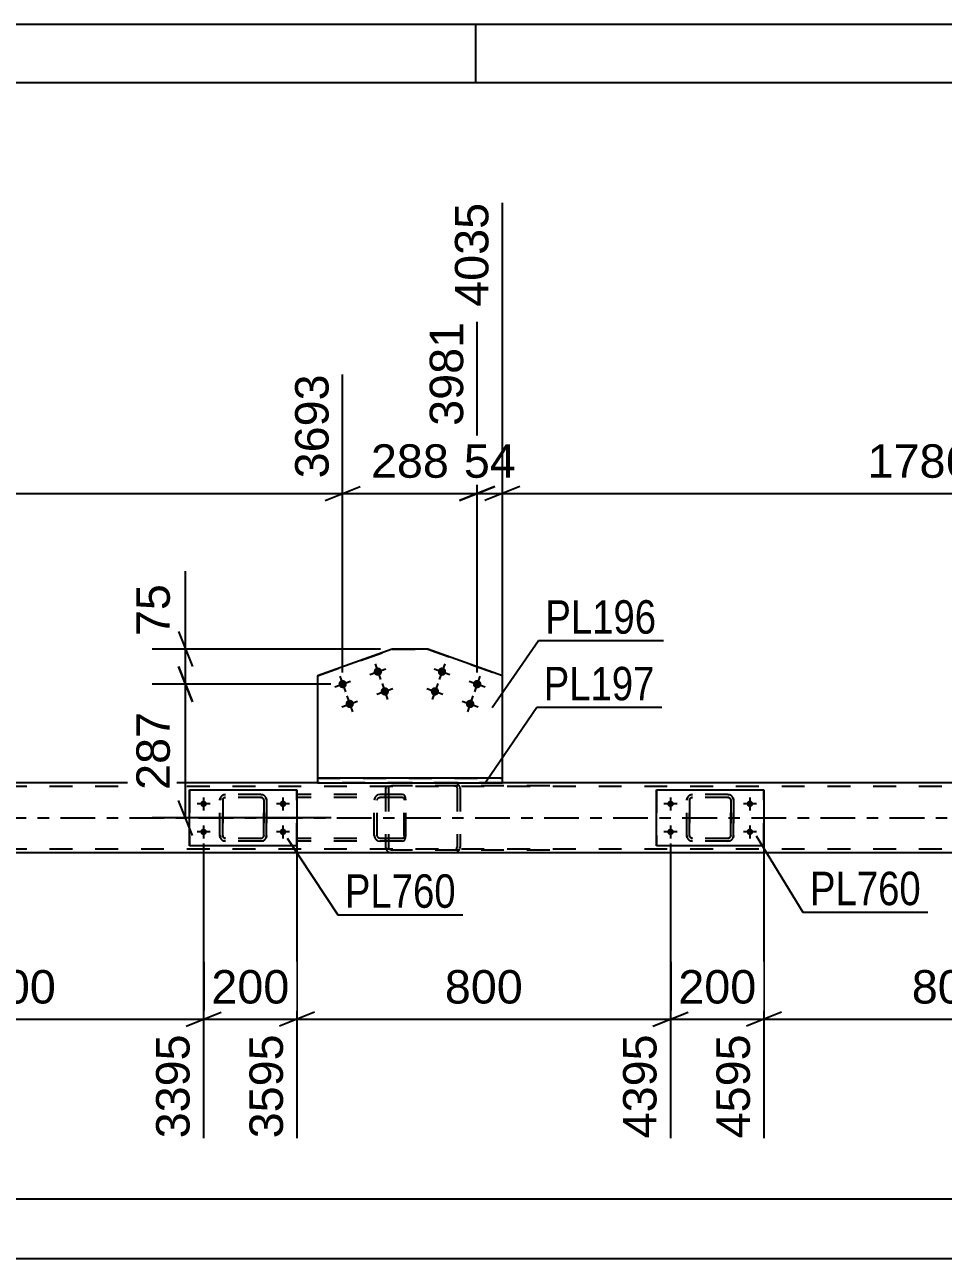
# Model space of a CAD drawing. Header units: millimetres. Extents: x -55 to 786, y -403 to 191.
# Drawn here: x 117.3 to 196, y 85.4 to 191.1 of the extents above; entities that cross this region are included whole.
import ezdxf

# ---------------------------------------------------------------- set-up
doc = ezdxf.new("R2010")
doc.units = ezdxf.units.MM
doc.linetypes.add('DXK_LINE_DOT2', pattern=[3.9198, 1.9599, -1.9599])
doc.linetypes.add('DXK_LINE_DOT3', pattern=[5.9187, 2.979, -0.9799, 0.9799, -0.9799])
doc.styles.add('Arial', font='ARIAL.TTF', dxfattribs={"height": 0.2})
doc.styles.add('Arial Narrow', font='ARIALN.TTF', dxfattribs={"height": 0.2})

# ---------------------------------------------------------------- blocks, each defined once
blk = doc.blocks.new('Unknown-318883748-1115')
at = {"color": 5, "linetype": 'Continuous'}
for p, q in [((785.92, 191.13), (-55.08, 191.13)), ((155.92, 186.13), (155.92, 191.13)), ((780.92, 186.13), (-50.08, 186.13))]:
    blk.add_line(p, q, dxfattribs=at)
blk = doc.blocks.new('Part-318883748-1916 - 1706')
at = {"color": 7, "linetype": 'DXK_LINE_DOT2'}
for p, q in [((148.22, 125.83), (148.19, 125.67)), ((148.22, 125.86), (148.22, 125.83)), ((148.46, 125.77), (148.52, 125.84)), ((148.7, 126.15), (148.5, 126.12)), ((148.52, 125.84), (148.6, 125.9)), ((148.6, 125.9), (148.7, 125.91)), ((162.24, 126.15), (148.7, 126.15)), ((162.24, 125.91), (148.7, 125.91)), ((154.26, 126.12), (154.06, 126.15)), ((154.06, 125.91), (154.16, 125.9)), ((154.16, 125.9), (154.24, 125.84)), ((154.24, 125.84), (154.3, 125.77)), ((154.54, 125.83), (154.53, 125.86)), ((154.57, 125.67), (154.54, 125.83)), ((148.19, 125.67), (148.19, 120.63)), ((148.44, 125.67), (148.46, 125.77)), ((148.44, 125.67), (148.44, 120.63)), ((154.3, 125.77), (154.32, 125.67)), ((154.32, 125.67), (154.32, 120.63)), ((154.57, 125.67), (154.57, 120.63)), ((148.19, 120.63), (148.2, 120.55)), ((148.2, 120.55), (148.22, 120.45)), ((148.46, 120.57), (148.44, 120.63)), ((148.46, 120.54), (148.46, 120.57)), ((148.52, 120.47), (148.46, 120.54)), ((154.3, 120.54), (154.24, 120.47)), ((154.3, 120.57), (154.32, 120.63)), ((154.3, 120.54), (154.3, 120.57)), ((154.53, 120.45), (154.55, 120.55)), ((154.55, 120.55), (154.57, 120.63)), ((148.5, 120.19), (148.7, 120.15)), ((148.6, 120.41), (148.52, 120.47)), ((148.7, 120.39), (148.6, 120.41)), ((162.24, 120.39), (148.7, 120.39)), ((162.24, 120.15), (148.7, 120.15)), ((154.16, 120.41), (154.06, 120.39)), ((154.06, 120.15), (154.26, 120.19)), ((154.24, 120.47), (154.16, 120.41))]:
    blk.add_line(p, q, dxfattribs=at)
for centre, start, end in [((154.08, 125.65), 24.3196, 69.2413), ((148.68, 120.66), 204.3196, 249.2413), ((154.08, 120.66), 290.7587, 335.6804)]:
    blk.add_arc(centre, 0.496, start, end, dxfattribs=at)
blk = doc.blocks.new('Part-318883748-1792 - 1706')
at = {"color": 7, "linetype": 'DXK_LINE_DOT2'}
for p, q in [((133.99, 124.67), (134.02, 124.86)), ((134.03, 124.86), (133.99, 124.67)), ((134.23, 124.67), (134.25, 124.77)), ((134.25, 124.77), (134.23, 124.67)), ((134.25, 124.77), (134.3, 124.84)), ((134.3, 124.84), (134.25, 124.77)), ((134.28, 125.12), (134.47, 125.15)), ((134.28, 125.12), (134.29, 125.12)), ((134.47, 125.15), (134.29, 125.12)), ((134.3, 124.84), (134.38, 124.9)), ((134.38, 124.9), (134.3, 124.84)), ((134.38, 124.9), (134.47, 124.91)), ((134.47, 124.91), (134.38, 124.9)), ((137.51, 125.15), (134.47, 125.15)), ((137.51, 124.91), (134.47, 124.91)), ((137.51, 125.15), (137.69, 125.12)), ((137.7, 125.12), (137.51, 125.15)), ((137.51, 124.91), (137.6, 124.9)), ((137.6, 124.9), (137.51, 124.91)), ((137.6, 124.9), (137.6, 124.9)), ((137.6, 124.9), (137.68, 124.84)), ((137.68, 124.84), (137.6, 124.9)), ((137.68, 124.84), (137.73, 124.77)), ((137.73, 124.77), (137.68, 124.84)), ((137.73, 124.77), (137.75, 124.67)), ((137.75, 124.67), (137.73, 124.77)), ((137.95, 124.86), (137.99, 124.67)), ((137.99, 124.67), (137.96, 124.86)), ((133.99, 121.63), (133.99, 124.67)), ((133.99, 124.67), (133.99, 124.67)), ((133.99, 121.63), (133.99, 124.67)), ((134.23, 121.63), (134.23, 124.67)), ((134.23, 124.67), (134.23, 124.67)), ((134.23, 124.67), (134.23, 121.63)), ((137.75, 121.63), (137.75, 124.67)), ((137.75, 124.67), (137.75, 124.67)), ((137.75, 124.67), (137.75, 121.63)), ((137.99, 121.63), (137.99, 124.67)), ((137.99, 124.67), (137.99, 124.67)), ((137.99, 124.67), (137.99, 121.63)), ((133.99, 121.63), (133.99, 121.63)), ((134.02, 121.45), (133.99, 121.63)), ((133.99, 121.63), (134.03, 121.45)), ((134.23, 121.63), (134.23, 121.63)), ((134.25, 121.54), (134.23, 121.63)), ((134.23, 121.63), (134.25, 121.54)), ((137.75, 121.63), (137.73, 121.54)), ((137.73, 121.54), (137.75, 121.63)), ((137.75, 121.63), (137.75, 121.63)), ((137.99, 121.63), (137.95, 121.45)), ((137.96, 121.45), (137.99, 121.63)), ((137.99, 121.63), (137.99, 121.63)), ((134.3, 121.47), (134.25, 121.54)), ((134.25, 121.54), (134.3, 121.47)), ((134.28, 121.19), (134.29, 121.19)), ((134.47, 121.15), (134.28, 121.19)), ((134.29, 121.19), (134.47, 121.15)), ((134.38, 121.41), (134.3, 121.47)), ((134.3, 121.47), (134.38, 121.41)), ((134.47, 121.39), (134.38, 121.41)), ((134.38, 121.41), (134.47, 121.39)), ((137.51, 121.39), (134.47, 121.39)), ((137.51, 121.15), (134.47, 121.15)), ((137.6, 121.41), (137.51, 121.39)), ((137.51, 121.39), (137.6, 121.41)), ((137.69, 121.19), (137.51, 121.15)), ((137.51, 121.15), (137.7, 121.19)), ((137.68, 121.47), (137.6, 121.41)), ((137.6, 121.41), (137.68, 121.47)), ((137.6, 121.41), (137.6, 121.41)), ((137.73, 121.54), (137.68, 121.47)), ((137.68, 121.47), (137.73, 121.54))]:
    blk.add_line(p, q, dxfattribs=at)
at = {"color": 7, "linetype": 'DXK_LINE_DOT3'}
blk.add_line((136, 123.15), (135.98, 123.15), dxfattribs=at)
at = {"color": 7, "linetype": 'DXK_LINE_DOT2'}
for centre, start, end in [((134.47, 124.67), 112.5, 157.5), ((134.47, 124.67), 112.5, 157.5), ((137.51, 124.67), 22.5, 67.5), ((137.51, 124.67), 22.5, 67.5), ((134.47, 121.63), 202.5, 247.5), ((134.47, 121.63), 202.5, 247.5), ((137.51, 121.63), 292.5, 337.5), ((137.51, 121.63), 292.5, 337.5)]:
    blk.add_arc(centre, 0.48, start, end, dxfattribs=at)
blk = doc.blocks.new('Part-318883748-1865 - 1706')
at = {"color": 2, "linetype": 'Continuous'}
for p, q in [((148.75, 137.61), (142.34, 135.33)), ((151.79, 137.61), (148.75, 137.61)), ((148.75, 137.61), (148.75, 137.61)), ((158.19, 135.33), (151.79, 137.61)), ((151.79, 137.61), (151.79, 137.61)), ((142.34, 135.33), (142.34, 126.55)), ((158.19, 126.55), (158.19, 135.33))]:
    blk.add_line(p, q, dxfattribs=at)
at = {"color": 7, "linetype": 'DXK_LINE_DOT2'}
for p, q in [((142.34, 135.33), (148.75, 137.61)), ((148.75, 137.61), (151.79, 137.61)), ((151.79, 137.61), (158.19, 135.33)), ((142.34, 126.55), (158.19, 126.55)), ((142.34, 126.55), (142.34, 126.55)), ((158.19, 126.55), (142.34, 126.55)), ((142.34, 126.55), (142.34, 126.55)), ((158.19, 126.55), (158.19, 126.55)), ((158.19, 126.55), (158.19, 126.55))]:
    blk.add_line(p, q, dxfattribs=at)
blk = doc.blocks.new('Part-318883748-1881 - 1706')
at = {"color": 7, "linetype": 'DXK_LINE_DOT2'}
for p, q in [((149.64, 125.15), (140.6, 125.15)), ((149.64, 124.91), (140.6, 124.91)), ((147.26, 124.86), (147.22, 124.67)), ((147.47, 124.67), (147.49, 124.77)), ((147.49, 124.77), (147.55, 124.84)), ((147.73, 125.15), (147.53, 125.12)), ((147.55, 124.84), (147.63, 124.9)), ((147.63, 124.9), (147.73, 124.91)), ((148.19, 124.91), (148.19, 125.15)), ((149.75, 125.12), (149.64, 125.15)), ((149.64, 124.91), (149.7, 124.9)), ((149.7, 124.9), (149.74, 124.84)), ((149.74, 124.84), (149.77, 124.77)), ((149.83, 125.01), (149.75, 125.12)), ((149.77, 124.77), (149.78, 124.67)), ((149.89, 124.86), (149.83, 125.01)), ((149.91, 124.67), (149.89, 124.86)), ((147.22, 121.63), (147.22, 124.67)), ((147.47, 121.63), (147.47, 124.67)), ((149.78, 121.63), (149.78, 124.67)), ((149.91, 121.63), (149.91, 124.67)), ((147.22, 121.63), (147.26, 121.45)), ((147.49, 121.54), (147.47, 121.63)), ((149.78, 121.63), (149.77, 121.54)), ((149.89, 121.45), (149.91, 121.63)), ((149.64, 121.39), (140.6, 121.39)), ((149.64, 121.15), (140.6, 121.15)), ((147.55, 121.47), (147.49, 121.54)), ((147.53, 121.19), (147.73, 121.15)), ((147.63, 121.41), (147.55, 121.47)), ((147.73, 121.39), (147.63, 121.41)), ((148.19, 121.15), (148.19, 121.39)), ((149.7, 121.41), (149.64, 121.39)), ((149.64, 121.15), (149.75, 121.19)), ((149.74, 121.47), (149.7, 121.41)), ((149.77, 121.54), (149.74, 121.47)), ((149.75, 121.19), (149.83, 121.3)), ((149.83, 121.3), (149.89, 121.45))]:
    blk.add_line(p, q, dxfattribs=at)
for centre, start, end in [((147.71, 124.66), 111.151, 156.1045), ((147.71, 121.65), 203.8955, 248.849)]:
    blk.add_arc(centre, 0.492, start, end, dxfattribs=at)
blk = doc.blocks.new('Part-318883748-1821 - 1706')
at = {"color": 2, "linetype": 'Continuous'}
for p, q in [((131.39, 120.75), (131.39, 125.55)), ((131.39, 125.55), (131.39, 125.55)), ((131.39, 125.55), (140.59, 125.55)), ((140.59, 125.55), (140.59, 120.75)), ((131.39, 120.75), (131.39, 120.75)), ((140.59, 120.75), (131.39, 120.75))]:
    blk.add_line(p, q, dxfattribs=at)
at = {"color": 7, "linetype": 'DXK_LINE_DOT2'}
for p, q in [((131.39, 125.55), (131.39, 120.75)), ((131.39, 125.55), (131.39, 125.55)), ((140.59, 120.75), (140.59, 125.55)), ((131.39, 120.75), (131.39, 120.75))]:
    blk.add_line(p, q, dxfattribs=at)
blk = doc.blocks.new('Bolt-318883748-1825 - 1706')
at = {"linetype": 'Continuous'}
for points in [[(147.86, 135.81, -1), (147.18, 135.56, -1)], [(144.84, 134.74, -1), (144.17, 134.49, -1)], [(148.46, 134.11, -1), (147.78, 133.87, -1)], [(145.45, 133.04, -1), (144.77, 132.8, -1)]]:
    blk.add_hatch(color=1, dxfattribs=at).paths.add_polyline_path(points)
at = {"color": 1, "linetype": 'Continuous'}
for p, q in [((146.84, 135.44), (148.2, 135.93)), ((147.28, 136.36), (147.76, 135.01)), ((143.83, 134.37), (145.18, 134.86)), ((144.26, 135.29), (144.75, 133.94)), ((147.88, 134.67), (148.36, 133.31)), ((144.87, 133.6), (145.35, 132.24)), ((147.44, 133.75), (148.8, 134.23)), ((144.43, 132.68), (145.79, 133.16))]:
    blk.add_line(p, q, dxfattribs=at)
blk = doc.blocks.new('Part-318883748-1880 - 1706')
at = {"color": 2, "linetype": 'Continuous'}
for p, q in [((142.34, 126.55), (142.34, 126.15)), ((158.19, 126.55), (142.34, 126.55)), ((142.34, 126.15), (158.19, 126.15)), ((158.19, 126.15), (158.19, 126.55))]:
    blk.add_line(p, q, dxfattribs=at)
blk = doc.blocks.new('Bolt-318883748-1892 - 1706')
at = {"linetype": 'Continuous'}
for points in [[(153.35, 135.56), (153.32, 135.5), (153.28, 135.44), (153.22, 135.39), (153.15, 135.35), (153.08, 135.33), (153, 135.32), (152.93, 135.33), (152.86, 135.36), (152.8, 135.4), (152.74, 135.45), (152.7, 135.51), (152.67, 135.58), (152.66, 135.66), (152.66, 135.73), (152.68, 135.81), (152.71, 135.87), (152.75, 135.93), (152.81, 135.98), (152.88, 136.02), (152.95, 136.04), (153.02, 136.04), (153.1, 136.03), (153.17, 136.01), (153.23, 135.97), (153.29, 135.92), (153.33, 135.86), (153.36, 135.79), (153.37, 135.71), (153.37, 135.64)], [(152.75, 133.87), (152.72, 133.8), (152.67, 133.74), (152.62, 133.69), (152.55, 133.66), (152.48, 133.63), (152.4, 133.63), (152.33, 133.64), (152.26, 133.66), (152.19, 133.7), (152.14, 133.75), (152.1, 133.82), (152.07, 133.89), (152.05, 133.96), (152.06, 134.04), (152.07, 134.11), (152.11, 134.18), (152.15, 134.24), (152.21, 134.29), (152.27, 134.32), (152.35, 134.34), (152.42, 134.35), (152.5, 134.34), (152.57, 134.31), (152.63, 134.27), (152.69, 134.22), (152.73, 134.16), (152.76, 134.09), (152.77, 134.02), (152.77, 133.94)], [(156.37, 134.49), (156.34, 134.43), (156.29, 134.37), (156.23, 134.32), (156.17, 134.28), (156.1, 134.26), (156.02, 134.26), (155.95, 134.26), (155.88, 134.29), (155.81, 134.33), (155.76, 134.38), (155.71, 134.44), (155.68, 134.51), (155.67, 134.59), (155.67, 134.66), (155.69, 134.74), (155.72, 134.8), (155.77, 134.86), (155.83, 134.91), (155.89, 134.95), (155.96, 134.97), (156.04, 134.97), (156.11, 134.96), (156.19, 134.94), (156.25, 134.9), (156.3, 134.85), (156.35, 134.79), (156.38, 134.72), (156.39, 134.64), (156.39, 134.57)], [(155.77, 132.8), (155.74, 132.73), (155.69, 132.67), (155.63, 132.62), (155.57, 132.59), (155.49, 132.56), (155.42, 132.56), (155.34, 132.57), (155.27, 132.59), (155.21, 132.63), (155.15, 132.68), (155.11, 132.75), (155.08, 132.82), (155.07, 132.89), (155.07, 132.97), (155.09, 133.04), (155.12, 133.11), (155.17, 133.17), (155.22, 133.22), (155.29, 133.25), (155.36, 133.27), (155.44, 133.28), (155.51, 133.27), (155.58, 133.24), (155.65, 133.2), (155.7, 133.15), (155.74, 133.09), (155.77, 133.02), (155.79, 132.95), (155.79, 132.87)]]:
    blk.add_hatch(color=1, dxfattribs=at).paths.add_polyline_path(points)
at = {"color": 1, "linetype": 'Continuous'}
for p, q in [((152.34, 135.93), (153.69, 135.44)), ((153.26, 136.36), (152.77, 135.01)), ((152.65, 134.67), (152.17, 133.31)), ((155.35, 134.86), (156.71, 134.37)), ((156.27, 135.29), (155.79, 133.94)), ((151.73, 134.23), (153.09, 133.75)), ((155.67, 133.6), (155.19, 132.24)), ((154.75, 133.16), (156.11, 132.68))]:
    blk.add_line(p, q, dxfattribs=at)
blk = doc.blocks.new('Bolt-318883748-1893 - 1706')
at = {"linetype": 'Continuous'}
for points in [[(132.31, 124.35), (132.32, 124.41), (132.34, 124.47), (132.37, 124.52), (132.41, 124.56), (132.45, 124.6), (132.51, 124.62), (132.56, 124.63), (132.62, 124.63), (132.68, 124.62), (132.73, 124.6), (132.78, 124.56), (132.82, 124.52), (132.85, 124.47), (132.87, 124.41), (132.87, 124.35), (132.87, 124.3), (132.85, 124.24), (132.82, 124.19), (132.78, 124.15), (132.73, 124.11), (132.68, 124.09), (132.62, 124.08), (132.56, 124.08), (132.51, 124.09), (132.45, 124.11), (132.41, 124.15), (132.37, 124.19), (132.34, 124.24), (132.32, 124.3)], [(139.11, 124.35), (139.12, 124.41), (139.14, 124.47), (139.17, 124.52), (139.21, 124.56), (139.25, 124.6), (139.31, 124.62), (139.36, 124.63), (139.42, 124.63), (139.48, 124.62), (139.53, 124.6), (139.58, 124.56), (139.62, 124.52), (139.65, 124.47), (139.67, 124.41), (139.67, 124.35), (139.67, 124.3), (139.65, 124.24), (139.62, 124.19), (139.58, 124.15), (139.53, 124.11), (139.48, 124.09), (139.42, 124.08), (139.36, 124.08), (139.31, 124.09), (139.25, 124.11), (139.21, 124.15), (139.17, 124.19), (139.14, 124.24), (139.12, 124.3)], [(132.31, 121.95), (132.32, 122.01), (132.34, 122.07), (132.37, 122.12), (132.41, 122.16), (132.45, 122.2), (132.51, 122.22), (132.56, 122.23), (132.62, 122.23), (132.68, 122.22), (132.73, 122.2), (132.78, 122.16), (132.82, 122.12), (132.85, 122.07), (132.87, 122.01), (132.87, 121.95), (132.87, 121.9), (132.85, 121.84), (132.82, 121.79), (132.78, 121.75), (132.73, 121.71), (132.68, 121.69), (132.62, 121.68), (132.56, 121.68), (132.51, 121.69), (132.45, 121.71), (132.41, 121.75), (132.37, 121.79), (132.34, 121.84), (132.32, 121.9)], [(139.11, 121.95), (139.12, 122.01), (139.14, 122.07), (139.17, 122.12), (139.21, 122.16), (139.25, 122.2), (139.31, 122.22), (139.36, 122.23), (139.42, 122.23), (139.48, 122.22), (139.53, 122.2), (139.58, 122.16), (139.62, 122.12), (139.65, 122.07), (139.67, 122.01), (139.67, 121.95), (139.67, 121.9), (139.65, 121.84), (139.62, 121.79), (139.58, 121.75), (139.53, 121.71), (139.48, 121.69), (139.42, 121.68), (139.36, 121.68), (139.31, 121.69), (139.25, 121.71), (139.21, 121.75), (139.17, 121.79), (139.14, 121.84), (139.12, 121.9)]]:
    blk.add_hatch(color=1, dxfattribs=at).paths.add_polyline_path(points)
at = {"color": 1, "linetype": 'Continuous'}
for p, q in [((132.59, 124.91), (132.59, 123.79)), ((139.39, 124.91), (139.39, 123.79)), ((133.15, 124.35), (132.03, 124.35)), ((139.95, 124.35), (138.83, 124.35)), ((133.15, 121.95), (132.03, 121.95)), ((132.59, 122.51), (132.59, 121.39)), ((139.95, 121.95), (138.83, 121.95)), ((139.39, 122.51), (139.39, 121.39))]:
    blk.add_line(p, q, dxfattribs=at)
blk = doc.blocks.new('Part-318883748-1972 - 1706')
at = {"color": 2, "linetype": 'Continuous'}
for p, q in [((171.39, 120.75), (171.39, 125.55)), ((171.39, 125.55), (171.39, 125.55)), ((171.39, 125.55), (180.59, 125.55)), ((180.59, 125.55), (180.59, 120.75)), ((171.39, 120.75), (171.39, 120.75)), ((180.59, 120.75), (171.39, 120.75))]:
    blk.add_line(p, q, dxfattribs=at)
at = {"color": 7, "linetype": 'DXK_LINE_DOT2'}
for p, q in [((171.39, 125.55), (171.39, 120.75)), ((171.39, 125.55), (171.39, 125.55)), ((180.59, 120.75), (180.59, 125.55)), ((171.39, 120.75), (171.39, 120.75))]:
    blk.add_line(p, q, dxfattribs=at)
blk = doc.blocks.new('Part-318883748-1983 - 1706')
at = {"color": 7, "linetype": 'DXK_LINE_DOT2'}
for p, q in [((173.99, 124.67), (174.02, 124.86)), ((174.03, 124.86), (173.99, 124.67)), ((174.23, 124.67), (174.25, 124.77)), ((174.25, 124.77), (174.23, 124.67)), ((174.25, 124.77), (174.3, 124.84)), ((174.3, 124.84), (174.25, 124.77)), ((174.28, 125.12), (174.47, 125.15)), ((174.28, 125.12), (174.29, 125.12)), ((174.47, 125.15), (174.29, 125.12)), ((174.3, 124.84), (174.38, 124.9)), ((174.38, 124.9), (174.3, 124.84)), ((174.38, 124.9), (174.47, 124.91)), ((174.47, 124.91), (174.38, 124.9)), ((177.51, 125.15), (174.47, 125.15)), ((177.51, 124.91), (174.47, 124.91)), ((177.51, 125.15), (177.69, 125.12)), ((177.7, 125.12), (177.51, 125.15)), ((177.51, 124.91), (177.6, 124.9)), ((177.6, 124.9), (177.51, 124.91)), ((177.6, 124.9), (177.6, 124.9)), ((177.6, 124.9), (177.68, 124.84)), ((177.68, 124.84), (177.6, 124.9)), ((177.68, 124.84), (177.73, 124.77)), ((177.73, 124.77), (177.68, 124.84)), ((177.73, 124.77), (177.75, 124.67)), ((177.75, 124.67), (177.73, 124.77)), ((177.95, 124.86), (177.99, 124.67)), ((177.99, 124.67), (177.96, 124.86)), ((173.99, 121.63), (173.99, 124.67)), ((173.99, 124.67), (173.99, 124.67)), ((173.99, 121.63), (173.99, 124.67)), ((174.23, 121.63), (174.23, 124.67)), ((174.23, 124.67), (174.23, 124.67)), ((174.23, 124.67), (174.23, 121.63)), ((177.75, 121.63), (177.75, 124.67)), ((177.75, 124.67), (177.75, 124.67)), ((177.75, 124.67), (177.75, 121.63)), ((177.99, 121.63), (177.99, 124.67)), ((177.99, 124.67), (177.99, 124.67)), ((177.99, 124.67), (177.99, 121.63)), ((173.99, 121.63), (173.99, 121.63)), ((174.02, 121.45), (173.99, 121.63)), ((173.99, 121.63), (174.03, 121.45)), ((174.23, 121.63), (174.23, 121.63)), ((174.25, 121.54), (174.23, 121.63)), ((174.23, 121.63), (174.25, 121.54)), ((177.75, 121.63), (177.73, 121.54)), ((177.73, 121.54), (177.75, 121.63)), ((177.75, 121.63), (177.75, 121.63)), ((177.99, 121.63), (177.95, 121.45)), ((177.96, 121.45), (177.99, 121.63)), ((177.99, 121.63), (177.99, 121.63)), ((174.3, 121.47), (174.25, 121.54)), ((174.25, 121.54), (174.3, 121.47)), ((174.28, 121.19), (174.29, 121.19)), ((174.47, 121.15), (174.28, 121.19)), ((174.29, 121.19), (174.47, 121.15)), ((174.38, 121.41), (174.3, 121.47)), ((174.3, 121.47), (174.38, 121.41)), ((174.47, 121.39), (174.38, 121.41)), ((174.38, 121.41), (174.47, 121.39)), ((177.51, 121.39), (174.47, 121.39)), ((177.51, 121.15), (174.47, 121.15)), ((177.6, 121.41), (177.51, 121.39)), ((177.51, 121.39), (177.6, 121.41)), ((177.69, 121.19), (177.51, 121.15)), ((177.51, 121.15), (177.7, 121.19)), ((177.68, 121.47), (177.6, 121.41)), ((177.6, 121.41), (177.68, 121.47)), ((177.6, 121.41), (177.6, 121.41)), ((177.73, 121.54), (177.68, 121.47)), ((177.68, 121.47), (177.73, 121.54))]:
    blk.add_line(p, q, dxfattribs=at)
at = {"color": 7, "linetype": 'DXK_LINE_DOT3'}
blk.add_line((176, 123.15), (175.98, 123.15), dxfattribs=at)
at = {"color": 7, "linetype": 'DXK_LINE_DOT2'}
for centre, start, end in [((174.47, 124.67), 112.5, 157.5), ((174.47, 124.67), 112.5, 157.5), ((177.51, 124.67), 22.5, 67.5), ((177.51, 124.67), 22.5, 67.5), ((174.47, 121.63), 202.5, 247.5), ((174.47, 121.63), 202.5, 247.5), ((177.51, 121.63), 292.5, 337.5), ((177.51, 121.63), 292.5, 337.5)]:
    blk.add_arc(centre, 0.48, start, end, dxfattribs=at)
blk = doc.blocks.new('Part-318883748-1995 - 1706')
at = {"color": 7, "linetype": 'DXK_LINE_DOT2'}
for p, q in [((701.49, 125.83), (43.39, 125.83)), ((158.19, 126.15), (142.34, 126.15)), ((701.49, 120.47), (43.39, 120.47))]:
    blk.add_line(p, q, dxfattribs=at)
at = {"color": 2, "linetype": 'Continuous'}
for p, q in [((142.34, 126.15), (72.92, 126.15)), ((227.47, 126.15), (158.19, 126.15)), ((697.49, 120.15), (43.39, 120.15))]:
    blk.add_line(p, q, dxfattribs=at)
at = {"color": 7, "linetype": 'DXK_LINE_DOT3'}
blk.add_line((43.39, 123.15), (701.49, 123.15), dxfattribs=at)
blk = doc.blocks.new('Bolt-318883748-2011 - 1706')
at = {"linetype": 'Continuous'}
for points in [[(172.31, 124.35), (172.32, 124.41), (172.34, 124.47), (172.37, 124.52), (172.41, 124.56), (172.45, 124.6), (172.51, 124.62), (172.56, 124.63), (172.62, 124.63), (172.68, 124.62), (172.73, 124.6), (172.78, 124.56), (172.82, 124.52), (172.85, 124.47), (172.87, 124.41), (172.87, 124.35), (172.87, 124.3), (172.85, 124.24), (172.82, 124.19), (172.78, 124.15), (172.73, 124.11), (172.68, 124.09), (172.62, 124.08), (172.56, 124.08), (172.51, 124.09), (172.45, 124.11), (172.41, 124.15), (172.37, 124.19), (172.34, 124.24), (172.32, 124.3)], [(179.11, 124.35), (179.12, 124.41), (179.14, 124.47), (179.17, 124.52), (179.21, 124.56), (179.25, 124.6), (179.31, 124.62), (179.36, 124.63), (179.42, 124.63), (179.48, 124.62), (179.53, 124.6), (179.58, 124.56), (179.62, 124.52), (179.65, 124.47), (179.67, 124.41), (179.67, 124.35), (179.67, 124.3), (179.65, 124.24), (179.62, 124.19), (179.58, 124.15), (179.53, 124.11), (179.48, 124.09), (179.42, 124.08), (179.36, 124.08), (179.31, 124.09), (179.25, 124.11), (179.21, 124.15), (179.17, 124.19), (179.14, 124.24), (179.12, 124.3)], [(172.31, 121.95), (172.32, 122.01), (172.34, 122.07), (172.37, 122.12), (172.41, 122.16), (172.45, 122.2), (172.51, 122.22), (172.56, 122.23), (172.62, 122.23), (172.68, 122.22), (172.73, 122.2), (172.78, 122.16), (172.82, 122.12), (172.85, 122.07), (172.87, 122.01), (172.87, 121.95), (172.87, 121.9), (172.85, 121.84), (172.82, 121.79), (172.78, 121.75), (172.73, 121.71), (172.68, 121.69), (172.62, 121.68), (172.56, 121.68), (172.51, 121.69), (172.45, 121.71), (172.41, 121.75), (172.37, 121.79), (172.34, 121.84), (172.32, 121.9)], [(179.11, 121.95), (179.12, 122.01), (179.14, 122.07), (179.17, 122.12), (179.21, 122.16), (179.25, 122.2), (179.31, 122.22), (179.36, 122.23), (179.42, 122.23), (179.48, 122.22), (179.53, 122.2), (179.58, 122.16), (179.62, 122.12), (179.65, 122.07), (179.67, 122.01), (179.67, 121.95), (179.67, 121.9), (179.65, 121.84), (179.62, 121.79), (179.58, 121.75), (179.53, 121.71), (179.48, 121.69), (179.42, 121.68), (179.36, 121.68), (179.31, 121.69), (179.25, 121.71), (179.21, 121.75), (179.17, 121.79), (179.14, 121.84), (179.12, 121.9)]]:
    blk.add_hatch(color=1, dxfattribs=at).paths.add_polyline_path(points)
at = {"color": 1, "linetype": 'Continuous'}
for p, q in [((172.59, 124.91), (172.59, 123.79)), ((179.39, 124.91), (179.39, 123.79)), ((173.15, 124.35), (172.03, 124.35)), ((179.95, 124.35), (178.83, 124.35)), ((173.15, 121.95), (172.03, 121.95)), ((172.59, 122.51), (172.59, 121.39)), ((179.95, 121.95), (178.83, 121.95)), ((179.39, 122.51), (179.39, 121.39))]:
    blk.add_line(p, q, dxfattribs=at)
blk = doc.blocks.new('StraightDimension-318883748-9691 - 1706')
at = {"color": 7, "linetype": 'Continuous'}
for p, q in [((180.59, 120.95), (180.59, 95.69)), ((212.59, 120.95), (212.59, 95.69)), ((182.09, 106.49), (179.09, 105.29)), ((180.59, 105.89), (212.59, 105.89)), ((211.09, 105.29), (214.09, 106.49))]:
    blk.add_line(p, q, dxfattribs=at)
at = {"color": 0}
blk.add_wipeout([(200.53, 106.64), (200.53, 110.84), (192.66, 110.84), (192.66, 106.64)], dxfattribs=at)
at = {"color": 3, "style": 'Arial'}
blk.add_text('800', height=2.865, dxfattribs=at).set_placement((193.26, 107.24))
at = {"color": 0, "linetype": 'Continuous'}
blk.add_wipeout([(211.99, 105.19), (207.79, 105.19), (207.79, 95.09), (211.99, 95.09)], dxfattribs=at)
at = {"color": 3, "linetype": 'Continuous', "style": 'Arial'}
blk.add_text('5395', height=2.865, rotation=90.0002, dxfattribs=at).set_placement((211.39, 95.69))
blk = doc.blocks.new('StraightDimension-318883748-2701 - 1706')
at = {"color": 7, "linetype": 'Continuous'}
for p, q in [((130.45, 136.11), (131.65, 133.11)), ((143.5, 134.61), (128.2, 134.61)), ((131.05, 123.15), (131.05, 134.61)), ((131.65, 121.65), (130.45, 124.65)), ((143.51, 123.15), (128.2, 123.15))]:
    blk.add_line(p, q, dxfattribs=at)
at = {"color": 0}
blk.add_wipeout([(130.3, 132.82), (126.1, 132.82), (126.1, 124.95), (130.3, 124.95)], dxfattribs=at)
at = {"color": 3, "style": 'Arial'}
blk.add_text('287', height=2.865, rotation=90.0002, dxfattribs=at).set_placement((129.7, 125.55))
blk = doc.blocks.new('StraightDimension-318883748-2717 - 1706')
at = {"color": 7, "linetype": 'Continuous'}
for p, q in [((131.05, 137.61), (131.05, 144.3)), ((131.05, 137.61), (131.05, 144.3)), ((130.45, 139.11), (131.65, 136.11)), ((147.75, 137.61), (128.2, 137.61)), ((131.05, 134.61), (131.05, 137.61)), ((131.65, 133.11), (130.45, 136.11)), ((143.5, 134.61), (128.2, 134.61))]:
    blk.add_line(p, q, dxfattribs=at)
at = {"color": 0}
blk.add_wipeout([(130.3, 143.78), (126.1, 143.78), (126.1, 138.13), (130.3, 138.13)], dxfattribs=at)
at = {"color": 3, "style": 'Arial'}
blk.add_text('75', height=2.865, rotation=90.0002, dxfattribs=at).set_placement((129.7, 138.73))
blk = doc.blocks.new('StraightDimension-318883748-2818 - 1706')
at = {"color": 7, "linetype": 'Continuous'}
for p, q in [((156.03, 135.61), (156.03, 165.65)), ((144.5, 135.61), (144.5, 161.15)), ((143, 150.35), (146, 151.55)), ((157.53, 151.55), (154.53, 150.35)), ((144.5, 150.95), (156.03, 150.95))]:
    blk.add_line(p, q, dxfattribs=at)
at = {"color": 0}
blk.add_wipeout([(154.2, 151.7), (154.2, 155.9), (146.33, 155.9), (146.33, 151.7)], dxfattribs=at)
at = {"color": 3, "style": 'Arial'}
blk.add_text('288', height=2.865, dxfattribs=at).set_placement((146.93, 152.3))
at = {"color": 0, "linetype": 'Continuous'}
blk.add_wipeout([(155.43, 166.25), (151.23, 166.25), (151.23, 156.15), (155.43, 156.15)], dxfattribs=at)
at = {"color": 3, "linetype": 'Continuous', "style": 'Arial'}
blk.add_text('3981', height=2.865, rotation=90.0002, dxfattribs=at).set_placement((154.83, 156.75))
blk = doc.blocks.new('StraightDimension-318883748-2809 - 1706')
at = {"color": 7, "linetype": 'Continuous'}
for p, q in [((72.92, 128.46), (72.92, 175.85)), ((144.5, 135.61), (144.5, 161.15)), ((74.42, 151.55), (71.42, 150.35)), ((143, 150.35), (146, 151.55)), ((72.92, 150.95), (144.5, 150.95))]:
    blk.add_line(p, q, dxfattribs=at)
at = {"color": 0}
blk.add_wipeout([(113.76, 151.7), (113.76, 155.9), (103.67, 155.9), (103.67, 151.7)], dxfattribs=at)
at = {"color": 3, "style": 'Arial'}
blk.add_text('1790', height=2.865, dxfattribs=at).set_placement((104.27, 152.3))
at = {"color": 0, "linetype": 'Continuous'}
blk.add_wipeout([(143.9, 161.75), (139.7, 161.75), (139.7, 151.65), (143.9, 151.65)], dxfattribs=at)
at = {"color": 3, "linetype": 'Continuous', "style": 'Arial'}
blk.add_text('3693', height=2.865, rotation=90.0002, dxfattribs=at).set_placement((143.3, 152.25))
blk = doc.blocks.new('StraightDimension-318883748-2827 - 1706')
at = {"color": 7, "linetype": 'Continuous'}
for p, q in [((158.19, 128.72), (158.19, 175.85)), ((156.03, 135.61), (156.03, 165.65)), ((154.53, 150.35), (157.53, 151.55)), ((159.69, 151.55), (156.69, 150.35)), ((156.03, 150.95), (158.19, 150.95))]:
    blk.add_line(p, q, dxfattribs=at)
at = {"color": 0, "linetype": 'Continuous'}
blk.add_wipeout([(157.59, 176.45), (153.39, 176.45), (153.39, 166.35), (157.59, 166.35)], dxfattribs=at)
at = {"color": 3, "linetype": 'Continuous', "style": 'Arial'}
blk.add_text('4035', height=2.865, rotation=90.0002, dxfattribs=at).set_placement((156.99, 166.95))
at = {"color": 0}
blk.add_wipeout([(159.94, 151.7), (159.94, 155.9), (154.29, 155.9), (154.29, 151.7)], dxfattribs=at)
at = {"color": 3, "style": 'Arial'}
blk.add_text('54', height=2.865, dxfattribs=at).set_placement((154.89, 152.3))
blk = doc.blocks.new('StraightDimension-318883748-2591 - 1706')
at = {"color": 7, "linetype": 'Continuous'}
blk.add_line((10.69, 85.4), (702.29, 85.4), dxfattribs=at)
blk = doc.blocks.new('StraightDimension-318883748-2645 - 1706')
at = {"color": 7, "linetype": 'Continuous'}
blk.add_line((11.49, 90.51), (701.49, 90.51), dxfattribs=at)
blk = doc.blocks.new('StraightDimension-318883748-2836 - 1706')
at = {"color": 7, "linetype": 'Continuous'}
for p, q in [((158.19, 128.72), (158.19, 175.85)), ((229.64, 135.61), (229.64, 161.15)), ((159.69, 151.55), (156.69, 150.35)), ((228.14, 150.35), (231.14, 151.55)), ((158.19, 150.95), (229.64, 150.95))]:
    blk.add_line(p, q, dxfattribs=at)
at = {"color": 0}
blk.add_wipeout([(198.96, 151.7), (198.96, 155.9), (188.87, 155.9), (188.87, 151.7)], dxfattribs=at)
at = {"color": 3, "style": 'Arial'}
blk.add_text('1786', height=2.865, dxfattribs=at).set_placement((189.47, 152.3))
at = {"color": 0, "linetype": 'Continuous'}
blk.add_wipeout([(229.04, 161.75), (224.84, 161.75), (224.84, 151.65), (229.04, 151.65)], dxfattribs=at)
at = {"color": 3, "linetype": 'Continuous', "style": 'Arial'}
blk.add_text('5821', height=2.865, rotation=90.0002, dxfattribs=at).set_placement((228.44, 152.25))
blk = doc.blocks.new('StraightDimension-318883748-9692 - 1706')
at = {"color": 7, "linetype": 'Continuous'}
for p, q in [((172.59, 120.95), (172.59, 95.69)), ((180.59, 120.95), (180.59, 95.69)), ((171.09, 105.29), (174.09, 106.49)), ((172.59, 105.89), (180.59, 105.89)), ((182.09, 106.49), (179.09, 105.29))]:
    blk.add_line(p, q, dxfattribs=at)
at = {"color": 0}
blk.add_wipeout([(180.53, 106.64), (180.53, 110.84), (172.66, 110.84), (172.66, 106.64)], dxfattribs=at)
at = {"color": 0, "linetype": 'Continuous'}
blk.add_wipeout([(179.99, 105.19), (175.79, 105.19), (175.79, 95.09), (179.99, 95.09)], dxfattribs=at)
at = {"color": 3, "style": 'Arial'}
blk.add_text('200', height=2.865, dxfattribs=at).set_placement((173.26, 107.24))
at = {"color": 3, "linetype": 'Continuous', "style": 'Arial'}
blk.add_text('4595', height=2.865, rotation=90.0002, dxfattribs=at).set_placement((179.39, 95.69))
blk = doc.blocks.new('StraightDimension-318883748-9693 - 1706')
at = {"color": 7, "linetype": 'Continuous'}
for p, q in [((140.59, 120.95), (140.59, 95.69)), ((172.59, 120.95), (172.59, 95.69)), ((142.09, 106.49), (139.09, 105.29)), ((140.59, 105.89), (172.59, 105.89)), ((171.09, 105.29), (174.09, 106.49))]:
    blk.add_line(p, q, dxfattribs=at)
at = {"color": 0}
blk.add_wipeout([(160.53, 106.64), (160.53, 110.84), (152.66, 110.84), (152.66, 106.64)], dxfattribs=at)
at = {"color": 3, "style": 'Arial'}
blk.add_text('800', height=2.865, dxfattribs=at).set_placement((153.26, 107.24))
at = {"color": 0, "linetype": 'Continuous'}
blk.add_wipeout([(171.99, 105.19), (167.79, 105.19), (167.79, 95.09), (171.99, 95.09)], dxfattribs=at)
at = {"color": 3, "linetype": 'Continuous', "style": 'Arial'}
blk.add_text('4395', height=2.865, rotation=90.0002, dxfattribs=at).set_placement((171.39, 95.69))
blk = doc.blocks.new('StraightDimension-318883748-9694 - 1706')
at = {"color": 7, "linetype": 'Continuous'}
for p, q in [((132.59, 120.95), (132.59, 95.69)), ((140.59, 120.95), (140.59, 95.69)), ((131.09, 105.29), (134.09, 106.49)), ((132.59, 105.89), (140.59, 105.89)), ((142.09, 106.49), (139.09, 105.29))]:
    blk.add_line(p, q, dxfattribs=at)
at = {"color": 0}
blk.add_wipeout([(140.53, 106.64), (140.53, 110.84), (132.66, 110.84), (132.66, 106.64)], dxfattribs=at)
at = {"color": 0, "linetype": 'Continuous'}
blk.add_wipeout([(139.99, 105.19), (135.79, 105.19), (135.79, 95.09), (139.99, 95.09)], dxfattribs=at)
at = {"color": 3, "style": 'Arial'}
blk.add_text('200', height=2.865, dxfattribs=at).set_placement((133.26, 107.24))
at = {"color": 3, "linetype": 'Continuous', "style": 'Arial'}
blk.add_text('3595', height=2.865, rotation=90.0002, dxfattribs=at).set_placement((139.39, 95.69))
blk = doc.blocks.new('StraightDimension-318883748-9695 - 1706')
at = {"color": 7, "linetype": 'Continuous'}
for p, q in [((100.59, 120.95), (100.59, 95.69)), ((132.59, 120.95), (132.59, 95.69)), ((102.09, 106.49), (99.09, 105.29)), ((100.59, 105.89), (132.59, 105.89)), ((131.09, 105.29), (134.09, 106.49))]:
    blk.add_line(p, q, dxfattribs=at)
at = {"color": 0}
blk.add_wipeout([(120.53, 106.64), (120.53, 110.84), (112.66, 110.84), (112.66, 106.64)], dxfattribs=at)
at = {"color": 3, "style": 'Arial'}
blk.add_text('800', height=2.865, dxfattribs=at).set_placement((113.26, 107.24))
at = {"color": 0, "linetype": 'Continuous'}
blk.add_wipeout([(131.99, 105.19), (127.79, 105.19), (127.79, 95.09), (131.99, 95.09)], dxfattribs=at)
at = {"color": 3, "linetype": 'Continuous', "style": 'Arial'}
blk.add_text('3395', height=2.865, rotation=90.0002, dxfattribs=at).set_placement((131.39, 95.69))
blk = doc.blocks.new('Mark-318883748-1817 - 1706')
at = {"color": 30, "linetype": 'Continuous'}
for p, q in [((139.76, 121.4), (144.1, 114.85)), ((144.1, 114.85), (154.8, 114.85))]:
    blk.add_line(p, q, dxfattribs=at)
at = {"color": 0}
blk.add_wipeout([(154.2, 115.45), (154.2, 118.45), (144.7, 118.45), (144.7, 115.45)], dxfattribs=at)
blk.add_wipeout([(154.2, 115.45), (154.2, 118.45), (144.7, 118.45), (144.7, 115.45)], dxfattribs=at)
at = {"color": 3, "style": 'Arial Narrow'}
blk.add_text('PL760', height=2.863, dxfattribs=at).set_placement((144.7, 115.45))
blk = doc.blocks.new('Mark-318883748-1861 - 1706')
at = {"color": 30, "linetype": 'Continuous'}
for p, q in [((157.3, 132.61), (161.27, 138.34)), ((161.27, 138.34), (171.98, 138.34))]:
    blk.add_line(p, q, dxfattribs=at)
at = {"color": 0}
blk.add_wipeout([(171.38, 138.94), (171.38, 141.94), (161.87, 141.94), (161.87, 138.94)], dxfattribs=at)
blk.add_wipeout([(171.38, 138.94), (171.38, 141.94), (161.87, 141.94), (161.87, 138.94)], dxfattribs=at)
at = {"color": 3, "style": 'Arial Narrow'}
blk.add_text('PL196', height=2.863, dxfattribs=at).set_placement((161.87, 138.94))
blk = doc.blocks.new('Mark-318883748-1876 - 1706')
at = {"color": 30, "linetype": 'Continuous'}
for p, q in [((156.78, 126.24), (161.13, 132.63)), ((161.13, 132.63), (171.84, 132.63))]:
    blk.add_line(p, q, dxfattribs=at)
at = {"color": 0}
blk.add_wipeout([(171.24, 133.23), (171.24, 136.23), (161.73, 136.23), (161.73, 133.23)], dxfattribs=at)
blk.add_wipeout([(171.24, 133.23), (171.24, 136.23), (161.73, 136.23), (161.73, 133.23)], dxfattribs=at)
at = {"color": 3, "style": 'Arial Narrow'}
blk.add_text('PL197', height=2.863, dxfattribs=at).set_placement((161.73, 133.23))
blk = doc.blocks.new('Mark-318883748-1968 - 1706')
at = {"color": 30, "linetype": 'Continuous'}
for p, q in [((179.94, 121.62), (183.94, 115.07)), ((183.94, 115.07), (194.64, 115.07))]:
    blk.add_line(p, q, dxfattribs=at)
at = {"color": 0}
blk.add_wipeout([(194.04, 115.67), (194.04, 118.67), (184.54, 118.67), (184.54, 115.67)], dxfattribs=at)
blk.add_wipeout([(194.04, 115.67), (194.04, 118.67), (184.54, 118.67), (184.54, 115.67)], dxfattribs=at)
at = {"color": 3, "style": 'Arial Narrow'}
blk.add_text('PL760', height=2.863, dxfattribs=at).set_placement((184.54, 115.67))

msp = doc.modelspace()

# ---------------------------------------------------------------- block references
for name in ['Unknown-318883748-1115', 'Part-318883748-1865 - 1706', 'Bolt-318883748-1825 - 1706', 'Bolt-318883748-1892 - 1706', 'Part-318883748-1995 - 1706', 'Part-318883748-1880 - 1706', 'Part-318883748-1916 - 1706', 'Part-318883748-1821 - 1706', 'Bolt-318883748-1893 - 1706', 'Part-318883748-1792 - 1706', 'Part-318883748-1881 - 1706', 'Part-318883748-1972 - 1706', 'Bolt-318883748-2011 - 1706', 'Part-318883748-1983 - 1706']:
    msp.add_blockref(name, (0, 0))

# ---------------------------------------------------------------- next in the draw order: block references
for name in ['StraightDimension-318883748-2701 - 1706', 'StraightDimension-318883748-9691 - 1706']:
    msp.add_blockref(name, (0, 0))

# ---------------------------------------------------------------- next in the draw order: block references
for name in ['StraightDimension-318883748-2717 - 1706', 'StraightDimension-318883748-2591 - 1706']:
    msp.add_blockref(name, (0, 0))

# ---------------------------------------------------------------- next in the draw order: block references
for name in ['StraightDimension-318883748-2818 - 1706', 'StraightDimension-318883748-2645 - 1706']:
    msp.add_blockref(name, (0, 0))

# ---------------------------------------------------------------- next in the draw order: block references
for name in ['StraightDimension-318883748-2809 - 1706', 'StraightDimension-318883748-2827 - 1706', 'StraightDimension-318883748-9692 - 1706']:
    msp.add_blockref(name, (0, 0))

# ---------------------------------------------------------------- next in the draw order: block references
for name in ['StraightDimension-318883748-2836 - 1706', 'Mark-318883748-1968 - 1706', 'StraightDimension-318883748-9693 - 1706']:
    msp.add_blockref(name, (0, 0))

# ---------------------------------------------------------------- next in the draw order: block references
for name in ['Mark-318883748-1861 - 1706', 'StraightDimension-318883748-9694 - 1706']:
    msp.add_blockref(name, (0, 0))

# ---------------------------------------------------------------- next in the draw order: block references
for name in ['Mark-318883748-1876 - 1706', 'StraightDimension-318883748-9695 - 1706', 'Mark-318883748-1817 - 1706']:
    msp.add_blockref(name, (0, 0))

doc.saveas('drawing.dxf')
